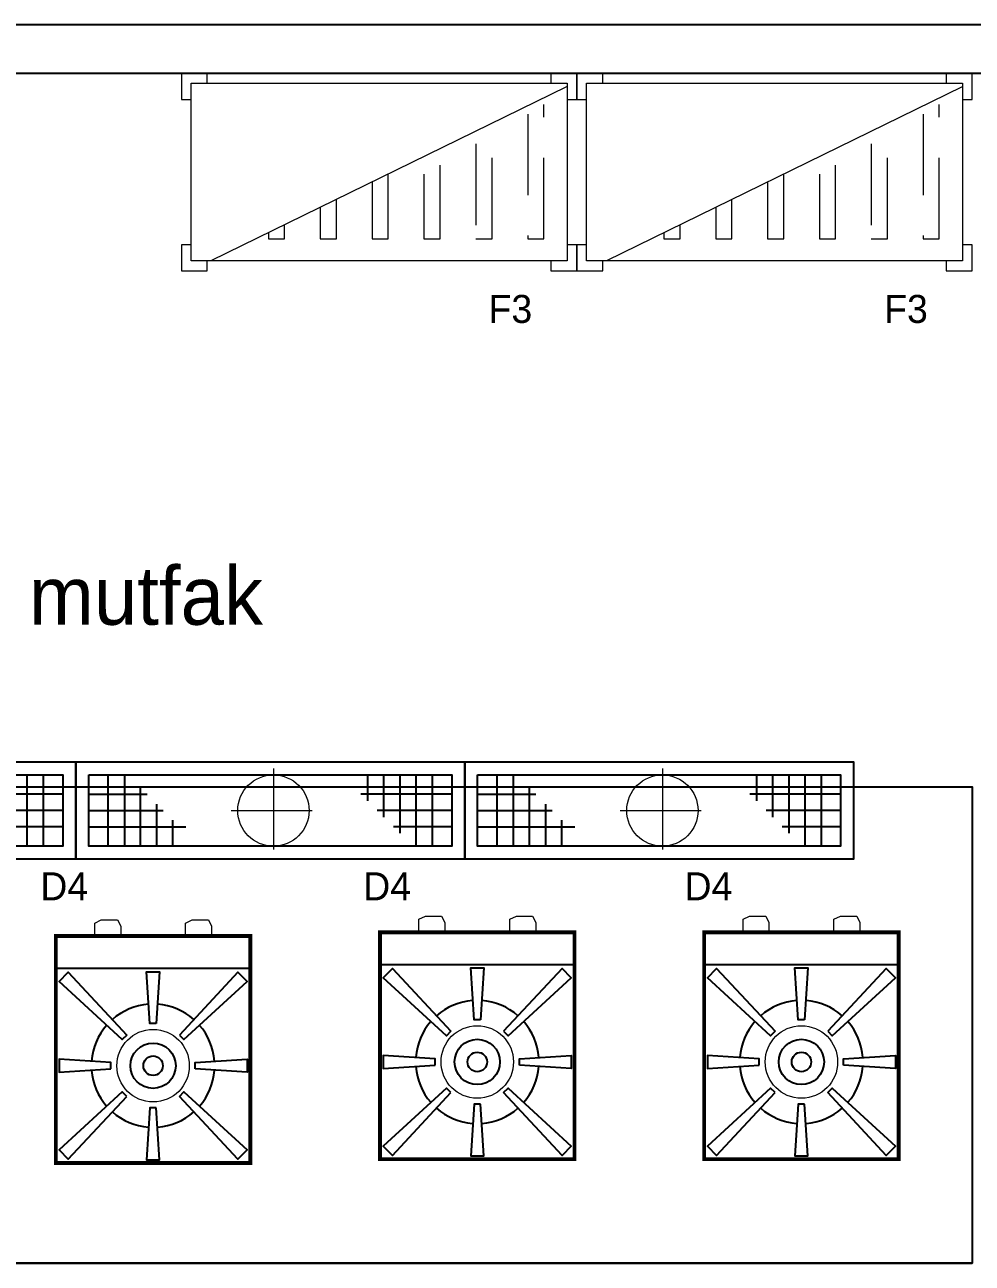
# Model space of a CAD drawing. Header units: centimetres. Extents: x 112015 to 133851, y 84304 to 98493.
# Drawn here: x 116489.2 to 116781.6, y 89087.9 to 89469.9 of the extents above; entities that cross this region are included whole.
import ezdxf
from ezdxf.enums import TextEntityAlignment as Align

# ---------------------------------------------------------------- set-up
doc = ezdxf.new("R2010")
doc.units = ezdxf.units.CM
doc.header["$LTSCALE"] = 100
doc.header["$MEASUREMENT"] = 0
doc.linetypes.add('DASHED2', pattern=[0.375, 0.25, -0.125])
doc.linetypes.add('HIDDEN', pattern=[0.375, 0.25, -0.125])
doc.layers.get('0').update_dxf_attribs({"linetype": 'CONTINUOUS'})
for name, color, linetype in [('-DWG_DETAY1', 7, 'CONTINUOUS'), ('-DWG_DETAY2', 7, 'CONTINUOUS'), ('sıhhi tesisat', 162, 'CONTINUOUS')]:
    doc.layers.add(name, color=color, linetype=linetype)
for name, color, linetype, lineweight in [('BİMS', 1, 'CONTINUOUS', 25), ('OC-Mutfak Ekipman', 157, 'CONTINUOUS', 0), ('tefriş', 11, 'CONTINUOUS', 20), ('yerizg-a', 7, 'CONTINUOUS', 15), ('yerizg-b', 7, 'CONTINUOUS', 9)]:
    doc.layers.add(name, color=color, linetype=linetype, lineweight=lineweight)
doc.styles.add('romans', font='romans.shx', dxfattribs={"width": 0.8})
doc.styles.add('TAKSİM', font='GOTHIC.TTF', dxfattribs={"height": 20})

# ---------------------------------------------------------------- blocks, each defined once
blk = doc.blocks.new('Y-SIFON')
at = {"layer": 'yerizg-a', "color": 0, "linetype": 'Continuous'}
blk.add_circle((0, 0), 11, dxfattribs=at)
at = {"layer": 'yerizg-b', "color": 0, "linetype": 'DASHED2'}
for points in [[(0, 13), (0, -13)], [(-13, 0), (13, 0)]]:
    blk.add_lwpolyline(points, dxfattribs=at)
blk = doc.blocks.new('120')
at = {"layer": 'sıhhi tesisat'}
for p, q in [((16088.22, 16465.14), (16088.22, 16435.14)), ((16093.22, 16465.14), (16093.22, 16442.14)), ((16098.22, 16465.14), (16098.22, 16447.14)), ((16082.22, 16459.14), (16104.22, 16459.14)), ((16104.22, 16454.14), (16082.22, 16454.14)), ((16082.22, 16449.14), (16100.22, 16449.14)), ((16082.22, 16444.14), (16095.22, 16444.14)), ((16082.22, 16439.14), (16090.22, 16439.14)), ((16104.22, 16379.14), (16096.22, 16379.14)), ((16098.22, 16353.14), (16098.22, 16381.14)), ((16093.22, 16353.14), (16093.22, 16376.14)), ((16088.22, 16353.14), (16088.22, 16371.14)), ((16104.22, 16374.14), (16091.22, 16374.14)), ((16104.22, 16369.14), (16086.22, 16369.14)), ((16082.22, 16364.14), (16104.22, 16364.14)), ((16104.22, 16359.14), (16082.22, 16359.14))]:
    blk.add_line(p, q, dxfattribs=at)
for points in [[(16108.22, 16469.14), (16108.22, 16349.14), (16078.22, 16349.14), (16078.22, 16469.14)], [(16104.22, 16465.14), (16104.22, 16353.14), (16082.22, 16353.14), (16082.22, 16465.14)]]:
    blk.add_lwpolyline(points, close=True, dxfattribs=at)
at = {"layer": 'sıhhi tesisat', "rotation": 270}
blk.add_blockref('Y-SIFON', (16093.22, 16408.14), dxfattribs=at)
at = {"layer": 'sıhhi tesisat', "style": 'romans', "width": 0.8}
blk.add_attdef('YRNO', text='', height=10, rotation=270, dxfattribs=at).set_placement((16068.22, 16366.14), align=Align.MIDDLE)
blk = doc.blocks.new('1-OG6')
at = {"layer": '-DWG_DETAY1', "color": 0}
for points in [[(-30, 30), (-30, -30), (30, -30), (30, 30)], [(-8.11, 9.46), (-9.51, 8.04), (-29, 26), (-26.18, 28.84)], [(-1, 13), (1, 13), (2, 29), (-2, 29)], [(8.11, 9.46), (9.51, 8.04), (29, 26), (26.18, 28.84)], [(-13, 1), (-13, -1), (-29, -2), (-29, 2)], [(13, 1), (13, -1), (29, -2), (29, 2)], [(-8.11, -9.46), (-9.51, -8.04), (-29, -26), (-26.18, -28.84)], [(8.11, -9.46), (9.51, -8.04), (29, -26), (26.18, -28.84)], [(-1, -13), (1, -13), (2, -29), (-2, -29)]]:
    blk.add_lwpolyline(points, close=True, dxfattribs=at)
for points in [[(-1.44, 18.95, 0.162747), (-12.55, 14.27, 0.162747)], [(12.55, 14.27, 0.162747), (1.44, 18.95, 0.162747)], [(-14.36, 12.44, 0.160919), (-18.95, 1.44, 0.160919)], [(18.95, 1.44, 0.160919), (14.36, 12.44, 0.160919)], [(-18.95, -1.44, 0.160919), (-14.36, -12.44, 0.160919)], [(14.36, -12.44, 0.160919), (18.95, -1.44, 0.160919)], [(-12.55, -14.27, 0.162747), (-1.44, -18.95, 0.162747)], [(1.44, -18.95, 0.162747), (12.55, -14.27, 0.162747)]]:
    blk.add_lwpolyline(points, format="xyb", dxfattribs=at)
blk.add_circle((0, 0), 7, dxfattribs=at)
at = {"layer": '-DWG_DETAY2', "color": 0}
blk.add_circle((0, 0), 3, dxfattribs=at)
blk = doc.blocks.new('YER OCAĞI')
at = {"layer": 'OC-Mutfak Ekipman', "color": 1, "linetype": 'Continuous', "const_width": 1.2}
blk.add_lwpolyline([(1296966.63, 4513299.88), (1296966.63, 4513239.88), (1296896.63, 4513239.88), (1296896.63, 4513299.88)], close=True, dxfattribs=at)
at = {"layer": 'OC-Mutfak Ekipman', "color": 1, "linetype": 'Continuous'}
for points in [[(1296896.63, 4513287.93), (1296896.63, 4513279.93), (1296892.63, 4513279.93), (1296891.63, 4513281.93), (1296891.63, 4513286.93), (1296893.63, 4513287.93)], [(1296896.63, 4513259.88), (1296896.63, 4513251.88), (1296892.63, 4513251.88), (1296891.63, 4513253.88), (1296891.63, 4513258.88), (1296893.63, 4513259.88)]]:
    blk.add_lwpolyline(points, close=True, dxfattribs=at)
blk.add_circle((1296936.63, 4513269.88), 11.18, dxfattribs=at)
at = {"layer": 'OC-Mutfak Ekipman', "color": 1, "linetype": 'Continuous', "rotation": 270}
blk.add_blockref('1-OG6', (1296936.63, 4513269.88), dxfattribs=at)
blk = doc.blocks.new('EETEJR')
at = {"layer": 'OC-Mutfak Ekipman', "color": 4}
for points in [[(1296626.79, 4514480.34), (1296631.79, 4514480.34), (1296631.79, 4514483.34), (1296623.79, 4514483.34), (1296623.79, 4514475.34), (1296626.79, 4514475.34)], [(1296681.65, 4514480.34), (1296681.65, 4514475.34), (1296684.65, 4514475.34), (1296684.65, 4514483.34), (1296676.65, 4514483.34), (1296676.65, 4514480.34)], [(1296626.79, 4514364.34), (1296626.79, 4514480.34), (1296681.65, 4514480.34), (1296681.65, 4514364.34)], [(1296626.79, 4514364.34), (1296626.79, 4514369.34), (1296623.79, 4514369.34), (1296623.79, 4514361.34), (1296631.79, 4514361.34), (1296631.79, 4514364.34)], [(1296681.65, 4514364.34), (1296676.65, 4514364.34), (1296676.65, 4514361.34), (1296684.65, 4514361.34), (1296684.65, 4514369.34), (1296681.65, 4514369.34)]]:
    blk.add_lwpolyline(points, close=True, dxfattribs=at)
blk.add_lwpolyline([(1296680.52, 4514364.49), (1296626.79, 4514474.21)], dxfattribs=at)
at = {"layer": 'OC-Mutfak Ekipman', "color": 4, "linetype": 'HIDDEN'}
for points in [[(1296635.47, 4514456.49), (1296633.66, 4514456.49), (1296633.66, 4514451.49), (1296637.92, 4514451.49)], [(1296643.31, 4514440.49), (1296633.66, 4514440.49), (1296633.66, 4514435.49), (1296645.75, 4514435.49)], [(1296651.14, 4514424.49), (1296633.66, 4514424.49), (1296633.66, 4514419.49), (1296653.59, 4514419.49)], [(1296653.58, 4514408.49), (1296633.66, 4514408.49), (1296633.66, 4514403.49), (1296656.38, 4514403.49)], [(1296662.88, 4514392.49), (1296633.66, 4514392.49), (1296633.66, 4514387.49), (1296665.68, 4514387.49)], [(1296672.11, 4514376.49), (1296633.66, 4514376.49), (1296633.66, 4514371.49), (1296675.08, 4514371.49)]]:
    blk.add_lwpolyline(points, dxfattribs=at)

msp = doc.modelspace()

# ---------------------------------------------------------------- linework, layer by layer
for p, q in [((118134.55, 89469.93), (115232.55, 89469.93)), ((118119.55, 89454.93), (115647.55, 89454.93)), ((116252.66, 89087.88), (116781.55, 89087.88))]:
    msp.add_line(p, q)
at = {"layer": 'BİMS'}
msp.add_lwpolyline([(116329.62, 89087.88), (116329.62, 89234.88), (116781.55, 89234.88), (116781.55, 89087.88)], close=True, dxfattribs=at)

# ---------------------------------------------------------------- block references
at = {"rotation": 90}
for p in [(132854.1, 73134.31), (132974.1, 73134.31), (133094.1, 73134.31)]:
    msp.add_blockref('120', p, dxfattribs=at)
at = {"layer": 'BİMS', "rotation": 270}
msp.add_blockref('YER OCAĞI', (-4396541.03, 1386086.6), dxfattribs=at)
at = {"layer": 'tefriş', "color": 5, "linetype": 'ByBlock'}
for name, p, rotation in [('EETEJR', (4631020.89, -1207229.73), 90), ('EETEJR', (4631142.89, -1207229.73), 90), ('YER OCAĞI', (-4396741.05, 1386085.44), 270), ('YER OCAĞI', (-4396641.03, 1386086.6), 270)]:
    msp.add_blockref(name, p, dxfattribs=dict(at, rotation=rotation))

# ---------------------------------------------------------------- texts
at = {"style": 'TAKSİM'}
for s, p in [('F3', (116639.06, 89377.95)), ('F3', (116761.11, 89377.95)), ('D4', (116501.41, 89199.84)), ('D4', (116601.04, 89199.84)), ('D4', (116700.16, 89199.84))]:
    msp.add_text(s, height=8.64, dxfattribs=at).set_placement(p, align=Align.CENTER)
msp.add_text('sıcak mutfak', height=18, dxfattribs=at).set_placement((116427.64, 89284.83))

doc.saveas('drawing.dxf')
